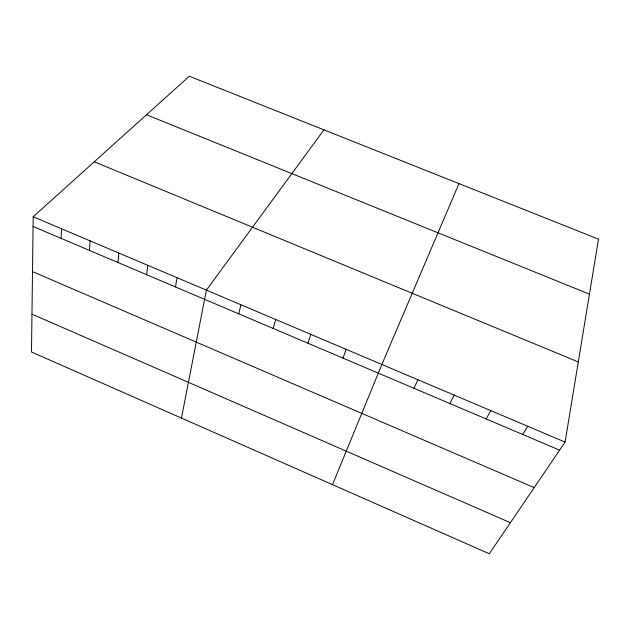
<?xml version="1.0" encoding="UTF-8"?>
<svg xmlns="http://www.w3.org/2000/svg" width="630" height="630" viewBox="0 0 630 630"><rect width="100%" height="100%" fill="white"/><g stroke="black" fill="none" stroke-linecap="round" stroke-linejoin="round"><path stroke-width="0.94" d="M33.193 216.767L31.5 351.997L489.297 553.762L565.086 442.095L598.5 239.164L189.299 76.238L33.193 216.767L565.086 442.095M61.157 238.384L61.543 228.777M89.436 250.393L90.098 240.873M117.92 262.497L118.857 253.055M146.609 274.688L147.829 265.332M175.502 286.965L177.006 277.688M181.456 418.084L206.388 290.139L323.946 129.851M238.762 313.834L240.888 304.755M273.207 328.474L275.68 319.489M307.944 343.232L310.771 334.357M342.98 358.116L346.169 349.351M332.506 484.659L381.867 364.471L458.971 183.613M413.949 388.269L417.871 379.725M449.891 403.539L454.198 395.112M486.147 418.942L490.833 410.634M522.719 434.48L527.798 426.297M146.522 114.747L589.444 294.147M94.272 161.784L578.285 361.943M33.075 226.453L559.613 450.151M32.508 271.609L534.185 487.612M31.973 314.134L510.379 522.687"/></g></svg>
